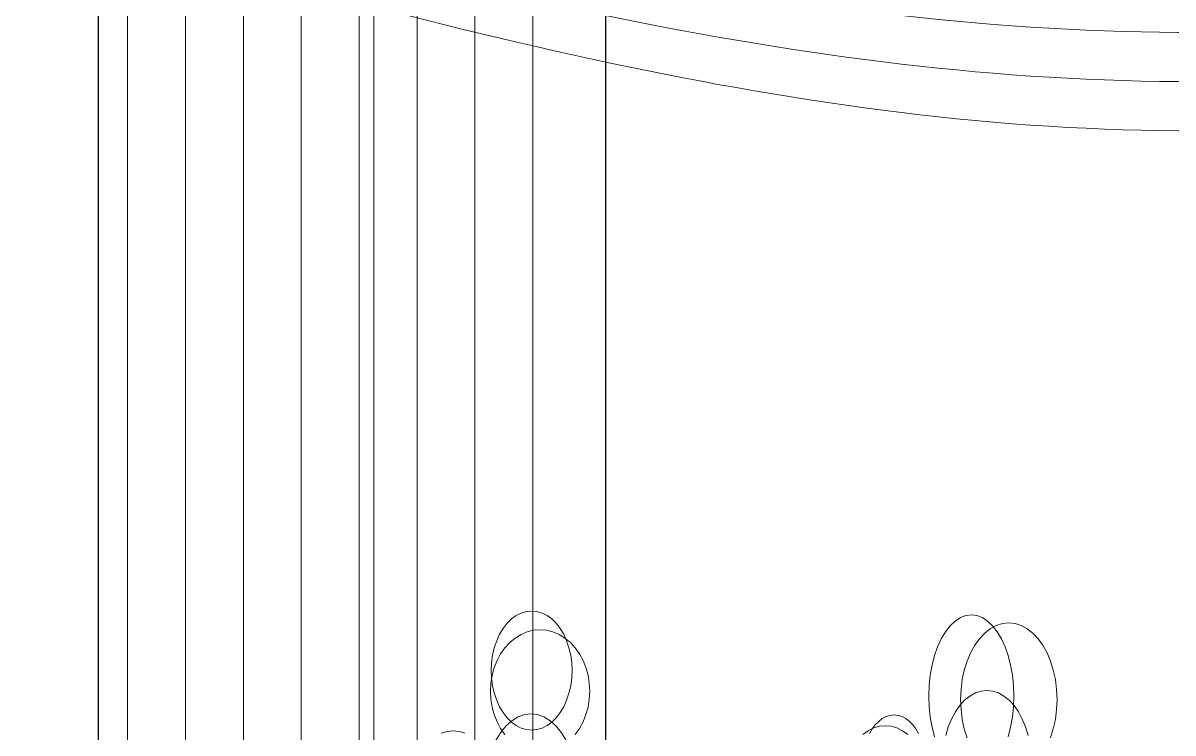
# Model space of a CAD drawing. Header units: millimetres. Extents: x -1800 to 33200, y -8500 to 38400.
# Drawn here: x 19527 to 21241, y 33664 to 34723 of the extents above; entities that cross this region are included whole.
import ezdxf

# ---------------------------------------------------------------- set-up
doc = ezdxf.new("R2010")
doc.units = ezdxf.units.MM
for name, color, linetype, lineweight in [('E-CEILING', 7, 'Continuous', 18), ('E-HATCH', 8, 'Continuous', 9), ('E-LIGHT', 2, 'Continuous', 13), ('E-PLANT', 3, 'Continuous', 13), ('E-WALL', 7, 'Continuous', 25)]:
    doc.layers.add(name, color=color, linetype=linetype, lineweight=lineweight)

msp = doc.modelspace()

# ---------------------------------------------------------------- linework, layer by layer
at = {"layer": 'E-CEILING'}
for points in [[(151.1, 36394.6), (1024.4, 35926.8), (1897.8, 35719.2), (2771.1, 35601), (3644.4, 35475.9), (4517.8, 35281.4), (5391.1, 35033), (6264.5, 34823.3), (7137.8, 34768.9), (8011.2, 34934.7), (8884.5, 35281.2), (9757.8, 35670.8), (10631.2, 35932.5), (11504.5, 35950.6), (12377.9, 35725.9), (13251.2, 35374.8), (14124.5, 35064.9), (14997.9, 34923.3), (15871.2, 34971.4), (16744.6, 35121.6), (17617.9, 35236.3), (18491.3, 35213.5), (19364.6, 35048.4), (20237.9, 34835.5), (21111.3, 34711.9), (21984.6, 34778.4), (22858, 35043.5), (23731.3, 35425.6), (24604.7, 35807.3), (25478, 36110.3), (26351.3, 36394.6)], [(151.1, 36394.6), (1024.4, 35906.5), (1897.8, 35689.8), (2771.1, 35566.5), (3644.4, 35435.9), (4517.8, 35233), (5391.1, 34973.8), (6264.5, 34754.9), (7137.8, 34698.2), (8011.2, 34871.2), (8884.5, 35232.7), (9757.8, 35639.3), (10631.2, 35912.5), (11504.5, 35931.3), (12377.9, 35696.8), (13251.2, 35330.5), (14124.5, 35007.1), (14997.9, 34859.3), (15871.2, 34909.5), (16744.6, 35066.3), (17617.9, 35185.9), (18491.3, 35162.2), (19364.6, 34989.9), (20237.9, 34767.7), (21111.3, 34638.8), (21984.6, 34708.1), (22858, 34984.7), (23731.3, 35383.5), (24604.7, 35781.7), (25478, 36098), (26351.3, 36394.6)], [(151.1, 36394.6), (1024.4, 35886.2), (1897.8, 35660.4), (2771.1, 35532), (3644.4, 35396), (4517.8, 35184.6), (5391.1, 34914.6), (6264.5, 34686.6), (7137.8, 34627.5), (8011.2, 34807.7), (8884.5, 35184.3), (9757.8, 35607.8), (10631.2, 35892.4), (11504.5, 35912), (12377.9, 35667.7), (13251.2, 35286.2), (14124.5, 34949.3), (14997.9, 34795.3), (15871.2, 34847.6), (16744.6, 35010.9), (17617.9, 35135.6), (18491.3, 35110.8), (19364.6, 34931.4), (20237.9, 34699.9), (21111.3, 34565.6), (21984.6, 34637.8), (22858, 34926), (23731.3, 35341.4), (24604.7, 35756.2), (25478, 36085.6), (26351.3, 36394.6)]]:
    msp.add_spline(points, degree=3, dxfattribs=at)
at = {"layer": 'E-HATCH'}
for p, q in [((19682.6, 35341.1), (19682.6, 30670.2)), ((19768.9, 35341.1), (19768.9, 30670.2)), ((19855.2, 35341.1), (19855.2, 30670.2)), ((19941.6, 35341.1), (19941.6, 30670.2)), ((20027.9, 35341.1), (20027.9, 30670.2)), ((20114.2, 35341.1), (20114.2, 30670.2)), ((20200.5, 35341.1), (20200.5, 30670.2)), ((20286.9, 35341.1), (20286.9, 30670.2))]:
    msp.add_line(p, q, dxfattribs=at)
at = {"layer": 'E-LIGHT'}
msp.add_line((20049.5, 34779.2), (20049.5, 33023.2), dxfattribs=at)
at = {"layer": 'E-PLANT'}
msp.add_lwpolyline([(20345.2, 33757.3), (20344.7, 33745.7), (20343.1, 33734.3), (20340.6, 33723.3), (20337.1, 33712.9), (20332.7, 33703.2), (20327.5, 33694.5), (20321.6, 33686.9), (20315.1, 33680.4), (20308, 33675.3), (20300.5, 33671.5), (20292.8, 33669.3), (20284.9, 33668.5), (20277.1, 33669.3), (20269.3, 33671.5), (20261.9, 33675.3), (20254.8, 33680.4), (20248.3, 33686.9), (20242.3, 33694.5), (20237.1, 33703.2), (20232.8, 33712.9), (20229.3, 33723.3), (20226.7, 33734.3), (20225.2, 33745.7), (20224.7, 33757.3), (20225.2, 33768.8), (20226.7, 33780.2), (20229.3, 33791.2), (20232.8, 33801.6), (20237.1, 33811.3), (20242.3, 33820), (20248.3, 33827.7), (20254.8, 33834.1), (20261.9, 33839.2), (20269.3, 33843), (20277.1, 33845.2), (20284.9, 33846), (20292.8, 33845.2), (20300.5, 33843), (20308, 33839.2), (20315.1, 33834.1), (20321.6, 33827.7), (20327.5, 33820), (20332.7, 33811.3), (20337.1, 33801.6), (20340.6, 33791.2), (20343.1, 33780.2), (20344.7, 33768.8), (20345.2, 33757.3)], close=True, dxfattribs=at)
for points in [[(20885.4, 33658.5), (20881.7, 33672.7), (20879.1, 33687.7), (20877.5, 33703.3), (20876.9, 33719.1), (20877.5, 33734.9), (20879.1, 33750.4), (20881.7, 33765.4), (20885.4, 33779.6), (20890, 33792.8), (20895.5, 33804.7), (20901.7, 33815.2), (20908.6, 33824), (20916.1, 33831), (20923.9, 33836.1), (20932.1, 33839.2), (20940.3, 33840.2), (20948.6, 33839.2), (20956.7, 33836.1), (20964.6, 33831), (20972, 33824), (20978.9, 33815.2), (20985.2, 33804.7), (20990.6, 33792.8), (20995.2, 33779.6), (20998.9, 33765.4), (21001.6, 33750.4), (21003.2, 33734.9), (21003.7, 33719.1), (21003.7, 33719.1), (21003.2, 33703.3), (21001.6, 33687.7), (20998.9, 33672.7), (20995.2, 33658.5)], [(20933.9, 33657), (20929.7, 33670.4), (20926.7, 33684.5), (20924.9, 33699.2), (20924.3, 33714.1), (20924.9, 33729), (20926.7, 33743.7), (20929.7, 33757.8), (20933.9, 33771.2), (20939.1, 33783.6), (20945.3, 33794.9), (20952.4, 33804.7), (20960.2, 33813), (20968.6, 33819.6), (20977.5, 33824.4), (20986.7, 33827.4), (20996.1, 33828.3), (21005.5, 33827.4), (21014.7, 33824.4), (21023.6, 33819.6), (21032, 33813), (21039.9, 33804.7), (21046.9, 33794.9), (21053.1, 33783.6), (21058.3, 33771.2), (21062.5, 33757.8), (21065.5, 33743.7), (21067.4, 33729), (21068, 33714.1), (21068, 33714.1), (21067.4, 33699.2), (21065.5, 33684.5), (21062.5, 33670.4), (21058.3, 33657)], [(20245.1, 33662), (20238.7, 33671), (20233.4, 33680.9), (20229.1, 33691.6), (20226, 33702.9), (20224.1, 33714.7), (20223.4, 33726.6), (20224.1, 33738.5), (20226, 33750.2), (20229.1, 33761.6), (20233.4, 33772.3), (20238.7, 33782.2), (20245.1, 33791.2), (20252.4, 33799.1), (20260.5, 33805.7), (20269.2, 33811), (20278.3, 33814.8), (20287.8, 33817.2), (20297.5, 33818), (20307.2, 33817.2), (20316.7, 33814.8), (20325.9, 33811), (20334.5, 33805.7), (20342.6, 33799.1), (20349.9, 33791.2), (20356.3, 33782.2), (20361.7, 33772.3), (20365.9, 33761.6), (20369.1, 33750.2), (20370.9, 33738.5), (20371.6, 33726.6), (20371.6, 33726.6), (20370.9, 33714.7), (20369.1, 33702.9), (20365.9, 33691.6), (20361.7, 33680.9), (20356.3, 33671), (20349.9, 33662)], [(20902.1, 33660.4), (20905.9, 33673.2), (20910.7, 33685), (20916.5, 33695.7), (20923, 33705.1), (20930.2, 33713), (20938, 33719.3), (20946.3, 33723.9), (20954.8, 33726.7), (20963.5, 33727.6), (20972.2, 33726.7), (20980.7, 33723.9), (20988.9, 33719.3), (20996.7, 33713), (21003.9, 33705.1), (21010.5, 33695.7), (21016.2, 33685), (21021, 33673.2), (21024.9, 33660.4)], [(20231.1, 33652.3), (20238.4, 33664.3), (20246.6, 33674.3), (20255.3, 33682.4), (20264.6, 33688.2), (20274.2, 33691.7), (20284, 33692.9), (20293.7, 33691.7), (20303.3, 33688.2), (20312.6, 33682.4), (20321.4, 33674.3), (20329.5, 33664.3), (20336.9, 33652.3)], [(20788.7, 33663.3), (20792.7, 33670.3), (20797.2, 33676.4), (20802.2, 33681.5), (20807.6, 33685.6), (20813.3, 33688.6), (20819.1, 33690.4), (20825.1, 33691), (20831.1, 33690.4), (20837, 33688.6), (20842.7, 33685.6), (20848.1, 33681.5), (20853.1, 33676.4), (20857.6, 33670.3), (20861.6, 33663.3)], [(20150.2, 33663.7), (20159, 33666.5), (20167.8, 33667.4), (20176.7, 33666.5), (20185.5, 33663.7)], [(20778.8, 33662), (20786.6, 33667.6), (20794.9, 33671.7), (20803.4, 33674.2), (20812.2, 33675), (20820.9, 33674.2), (20829.4, 33671.7), (20837.7, 33667.6), (20845.5, 33662)]]:
    msp.add_lwpolyline(points, dxfattribs=at)
at = {"layer": 'E-WALL'}
msp.add_lwpolyline([(19639.4, 35376.2), (20394.8, 35376.2), (20394.8, 30635.1), (19639.4, 30635.1)], close=True, dxfattribs=at)

doc.saveas('drawing.dxf')
